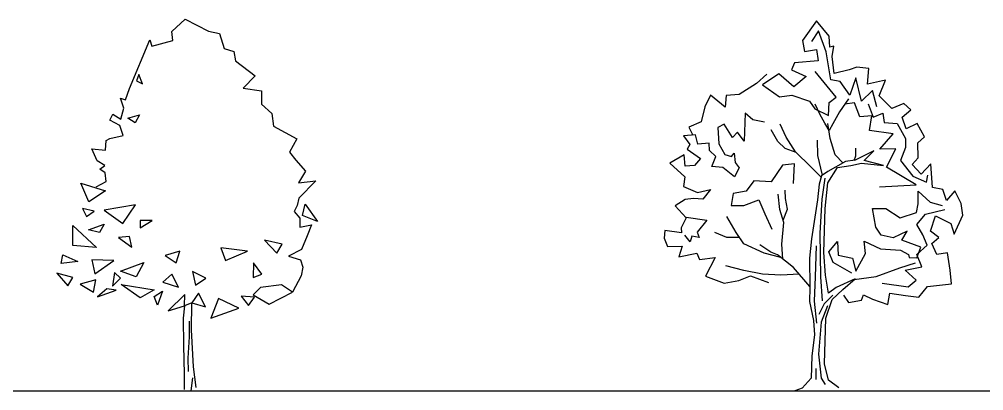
# Model space of a CAD drawing. Header units: millimetres. Extents: x 87938 to 265635, y 330093 to 434310.
# Drawn here: x 195129 to 214767, y 381523 to 389089 of the extents above; entities that cross this region are included whole.
import ezdxf

# ---------------------------------------------------------------- set-up
doc = ezdxf.new("R2010")
doc.units = ezdxf.units.MM
doc.layers.add('www.cad-blocks.net', color=7, linetype='Continuous')

# ---------------------------------------------------------------- blocks, each defined once
blk = doc.blocks.new('A$C125B1E6E')
for points in [[(801, 4150), (1003, 4264), (980, 4441), (871, 4516), (975, 4586), (820, 4681), (711, 4927), (991, 4899), (1006, 5094), (1078, 5136), (1348, 5202), (1280, 5404), (1076, 5509), (1138, 5633), (1302, 5534), (1361, 5753), (1293, 5962), (1400, 5922), (1476, 6154), (1892, 7149), (1935, 7017), (2361, 7133), (2343, 7317), (2613, 7566), (3089, 7326), (3314, 7279), (3403, 6970), (3606, 6910), (3635, 6722), (4036, 6413), (3794, 6164), (4164, 6110), (4169, 5838), (4376, 5645), (4408, 5390), (4885, 5133), (4733, 4860), (4868, 4693), (5060, 4471), (4922, 4232), (5273, 4278), (4923, 3920), (4894, 3774), (4832, 3649), (4948, 3515), (4944, 3335), (5183, 3377), (5097, 3157), (4978, 2874), (4715, 2742), (4957, 2666), (5007, 2518), (4975, 2339), (4797, 2009), (4574, 2157), (4148, 2102), (3997, 1952), (4321, 1763), (4797, 2009)], [(2833, 64), (2784, 488), (2741, 1238), (2748, 1790), (2600, 1729), (2570, 1477), (2579, 920), (2589, 336), (2589, 22)], [(2695, 1414), (2690, 1097), (2666, 666), (2676, 395)], [(2759, 264), (2730, 0)]]:
    blk.add_lwpolyline(points)
for points in [[(1666, 6439), (1622, 6309), (1740, 6252)], [(1442, 5555), (1680, 5620), (1595, 5460)], [(486, 4228), (987, 4074), (650, 3850)], [(963, 3677), (1341, 3407), (1599, 3789)], [(5056, 3802), (5309, 3448), (5004, 3566)], [(521, 3712), (600, 3547), (757, 3658)], [(322, 3364), (806, 2918), (321, 2956)], [(643, 3280), (962, 3393), (868, 3221)], [(1695, 3469), (1694, 3318), (1941, 3467)], [(1251, 3123), (1526, 2921), (1478, 3143)], [(4229, 3064), (4479, 2800), (4588, 2987)], [(120, 2766), (426, 2632), (89, 2591)], [(2207, 2757), (2429, 2608), (2505, 2841)], [(3338, 2909), (3436, 2656), (3880, 2846)], [(710, 2664), (770, 2381), (1161, 2652)], [(1292, 2434), (1771, 2613), (1614, 2323)], [(4000, 2605), (3995, 2308), (4171, 2377)], [(0, 2398), (221, 2134), (322, 2309)], [(1176, 2407), (1131, 2133), (1297, 2295)], [(2337, 2371), (2160, 2209), (2475, 2109)], [(2758, 2426), (2819, 2150), (3031, 2296)], [(476, 2170), (745, 2008), (796, 2260)], [(1308, 2162), (1980, 2057), (1697, 1891)], [(1015, 2073), (826, 1911), (1205, 2047)], [(2149, 2030), (2047, 1743), (1981, 1919)], [(2881, 1985), (2748, 1790), (3025, 1711)], [(2603, 1957), (2263, 1628), (2600, 1729)], [(3291, 1877), (3134, 1475), (3706, 1685)], [(3753, 1927), (3898, 1736), (4021, 1903)]]:
    blk.add_lwpolyline(points, close=True)
blk = doc.blocks.new('A$C7E5A77D6')
for points in [[(3650, 1945), (3748, 1800), (4014, 1848), (4055, 1954), (4243, 1868), (4555, 1756), (4596, 1984), (4909, 1940), (5183, 1905), (5361, 2125), (5850, 2178), (5823, 2453), (5768, 2811), (5548, 2777), (5451, 2999), (5590, 3119), (5424, 3252), (5521, 3562), (5832, 3405), (5905, 3190), (6079, 3577), (6043, 3813), (5919, 4074), (5748, 3872), (5675, 4102), (5462, 4142), (5431, 4624), (5229, 4414), (5049, 4606), (5173, 4742), (5163, 5049), (5296, 5169), (5148, 5446), (4924, 5334), (4845, 5573), (5021, 5722), (4880, 5853), (4634, 5750), (4379, 6007), (4506, 6325), (4139, 6246), (4165, 6566), (3922, 6594), (3762, 6535), (3462, 6464), (3416, 6806), (3456, 7019), (3373, 6999), (3361, 7219), (3098, 7537), (2817, 7136), (2853, 6907), (3098, 6949), (3131, 6719), (2651, 6681), (2594, 6538), (2891, 6403), (2635, 6187), (2334, 6458), (2001, 6234), (2348, 5985), (2595, 6020), (2959, 5899), (3063, 5745), (3342, 5603), (3361, 5871), (3500, 5982), (3075, 6500)], [(4330, 5786), (4243, 6116), (4018, 5897), (3903, 6372), (3776, 6017), (3582, 6301), (3393, 6334), (3295, 6900), (3141, 7329), (3000, 7111)], [(2090, 6446), (1880, 6260), (1526, 6037), (1259, 6011), (1240, 5773), (939, 6022), (829, 5780), (754, 5476), (502, 5367), (582, 5204)], [(3753, 5947), (3565, 5684), (3431, 5434), (3361, 5298), (3272, 5452), (3168, 5630), (3071, 5836)], [(4380, 4153), (5128, 4194), (4523, 4554), (4712, 4926), (4392, 4922), (4663, 5231), (4176, 5300), (4226, 5598), (3982, 5578), (3873, 5862), (3675, 5835)], [(4154, 5843), (4256, 5573), (4449, 5655), (4477, 5463), (4742, 5444), (4914, 5136), (4911, 4953), (4807, 4687), (5061, 4371), (5342, 4251), (5366, 4388)], [(2044, 5471), (1801, 5521), (1650, 5654), (1626, 5081), (1492, 5266), (1390, 5155), (1220, 5432), (1088, 5364), (1113, 5028), (1232, 4813), (1368, 4772), (1424, 4840), (1443, 4648), (1526, 4540), (1431, 4359), (1190, 4546), (968, 4564), (1048, 4770), (921, 4894), (915, 5040), (686, 5020), (637, 5212), (392, 5192), (518, 5016), (464, 4923), (736, 4729), (618, 4585), (428, 4573), (402, 4802), (116, 4632), (416, 4360), (391, 4162), (679, 4035), (939, 4101), (784, 3905), (592, 3915), (424, 3896), (224, 3768), (449, 3520), (347, 3317), (352, 3217), (11, 3262), (0, 3109), (67, 2941), (363, 2942), (299, 2730), (660, 2800), (718, 2671), (1039, 2712), (842, 2334), (1221, 2190), (1520, 2247), (1757, 2341), (2121, 2207)], [(2687, 4855), (2462, 4931), (2312, 5079), (2179, 5316)], [(3192, 4347), (2984, 4563), (2675, 4866), (2481, 5168), (2363, 5429)], [(3640, 4638), (3482, 4808), (3380, 5138), (3333, 5444)], [(3219, 4389), (3124, 4789), (3121, 5103)], [(3868, 4692), (3902, 4786), (3904, 4938)], [(3553, 62), (3342, 218), (3262, 548), (3292, 1478), (3420, 1857), (3637, 2061), (3884, 2277), (3500, 2100), (3346, 1989), (3284, 2356), (3252, 2814), (3275, 3713), (3329, 4237), (3524, 4548), (3799, 4589), (4013, 4632), (4463, 4585), (4068, 4692), (4270, 4887), (3885, 4695), (3693, 4667), (3333, 4466), (3201, 4377), (3152, 4210), (3117, 3890), (2997, 3092), (2954, 2703), (2966, 2102), (2955, 1819), (3041, 1430), (3058, 1140), (3005, 713), (2991, 254), (2805, 52), (2658, 0)], [(2634, 4218), (2649, 4623), (2405, 4596), (2177, 4256), (1827, 4276), (1671, 4065), (1402, 4017), (1361, 3774), (1620, 3770), (1927, 3887), (2045, 3602), (2192, 3288)], [(3270, 4330), (3208, 3904), (3167, 3212), (3183, 2318), (3215, 1830)], [(2413, 2683), (2394, 2986), (2438, 3428), (2351, 3689), (2317, 4003)], [(2422, 3477), (2512, 3695), (2470, 3915), (2464, 4083)], [(3818, 2393), (3441, 2613), (3352, 2827), (3524, 3038), (3541, 2763), (3830, 2698), (3902, 2438), (4099, 2792), (4073, 3045), (4406, 2887), (4808, 2865), (4975, 2778), (4989, 2717), (5141, 2708), (5221, 2926), (4835, 3070), (4945, 3251), (4660, 3112), (4417, 3168), (4306, 3331), (4242, 3713), (4510, 3715), (4803, 3521), (5134, 3629), (5167, 3805), (5171, 4064), (5412, 3838), (5661, 3773)], [(449, 3536), (868, 3477), (673, 3227), (710, 3120), (558, 3146), (526, 3031), (421, 3170)], [(2376, 2712), (2032, 2803), (1623, 2992), (1466, 3223), (1273, 3547)], [(4440, 2192), (4964, 2116), (5127, 2250), (4902, 2459), (5245, 2523), (5142, 2775), (5352, 2964), (5264, 3178), (5145, 3385), (5317, 3596), (5714, 3690)], [(1536, 3119), (1275, 3120), (1032, 3222)], [(2966, 2123), (2631, 2510), (2306, 2768), (2170, 2822), (1943, 2972)], [(3095, 2954), (3076, 2320), (3053, 1826), (3101, 1374)], [(3866, 2268), (4312, 2324), (4796, 2506), (5118, 2608)], [(2751, 2371), (2376, 2355), (2001, 2376), (1621, 2450), (1257, 2547)], [(3430, 1948), (3259, 1768), (3149, 1550)], [(3326, 1730), (3193, 1397), (3143, 748), (3196, 259), (3279, 127)], [(3086, 451), (3089, 231)]]:
    blk.add_lwpolyline(points)
blk = doc.blocks.new('format')
at = {"layer": 'www.cad-blocks.net', "color": 155, "true_color": 0x546d8e}
blk.add_line((102854, 381523), (265635, 381523), dxfattribs=at)

msp = doc.modelspace()

# ---------------------------------------------------------------- block references
for name, p in [('A$C125B1E6E', (195895, 381523)), ('A$C7E5A77D6', (208262, 381523))]:
    msp.add_blockref(name, p)
at = {"layer": 'www.cad-blocks.net'}
msp.add_blockref('format', (0, 0), dxfattribs=at)

doc.saveas('drawing.dxf')
